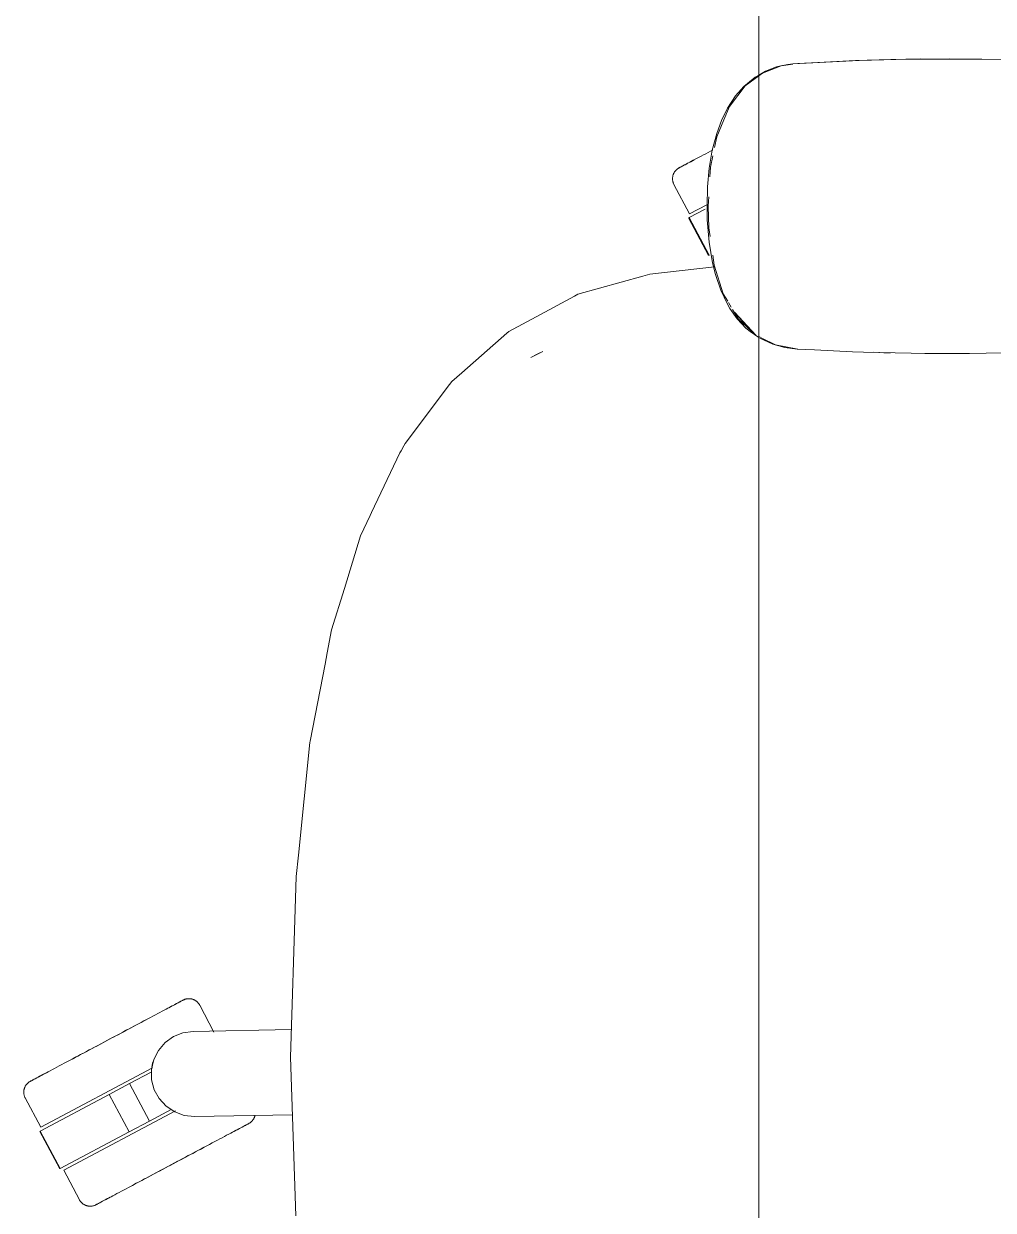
# Model space of a CAD drawing. Header units: millimetres. Extents: x 79795 to 317870, y -36033 to 97293.
# Drawn here: x 186859.2 to 187178, y 33353.2 to 33743.6 of the extents above; entities that cross this region are included whole.
import ezdxf

# ---------------------------------------------------------------- set-up
doc = ezdxf.new("R2010")
doc.units = ezdxf.units.MM
doc.header["$MEASUREMENT"] = 0
doc.layers.add('G-IMPT', color=8, linetype='CONTINUOUS', lineweight=9)
doc.layers.add('I-FURN', color=8, linetype='CONTINUOUS', lineweight=9)

msp = doc.modelspace()

# ---------------------------------------------------------------- linework, layer by layer
at = {"layer": 'G-IMPT'}
for p, q in [((187133.96, 33731.5), (187112.17, 33730.42)), ((187132.75, 33731.46), (187112.17, 33730.42)), ((187133.96, 33731.5), (187113.78, 33730.53)), ((187154.14, 33731.97), (187132.75, 33731.46)), ((187144.31, 33731.81), (187132.75, 33731.46)), ((187132.75, 33731.46), (187133.96, 33731.5)), ((187154.14, 33731.97), (187133.96, 33731.5)), ((187144.31, 33731.81), (187163.53, 33732.01)), ((187154.14, 33731.97), (187144.31, 33731.81)), ((187174.33, 33731.92), (187144.31, 33731.81)), ((187152.11, 33731.95), (187150.2, 33731.88)), ((187154.14, 33731.93), (187152.11, 33731.95)), ((187174.33, 33731.92), (187154.14, 33731.97)), ((187174.33, 33731.92), (187163.53, 33732.01)), ((187174.33, 33731.92), (187182.75, 33731.76)), ((187103.14, 33727.96), (187100.9, 33726.68)), ((187108.31, 33729.7), (187102.11, 33727.29)), ((187103.14, 33727.96), (187106.78, 33729.35)), ((187108.13, 33729.72), (187106.78, 33729.35)), ((187108.13, 33729.72), (187110.52, 33730.16)), ((187108.31, 33729.7), (187112.16, 33730.28)), ((187112.17, 33730.42), (187110.52, 33730.16)), ((187112.17, 33730.42), (187113.78, 33730.53)), ((187099.71, 33726), (187095.97, 33722.92)), ((187100.9, 33726.39), (187096.49, 33723.12)), ((187100.9, 33726.68), (187099.71, 33726)), ((187102.11, 33727.29), (187100.9, 33726.39)), ((187090.65, 33715.84), (187093.3, 33719.89)), ((187096.49, 33723.12), (187091.27, 33716.33)), ((187093.3, 33719.89), (187095.97, 33722.92)), ((187090.65, 33715.84), (187088.66, 33711.76)), ((187091.27, 33716.33), (187089.43, 33711.94)), ((187087.1, 33706.32), (187089.43, 33711.94)), ((187087.08, 33707.43), (187088.66, 33711.76)), ((187087.08, 33707.43), (187085.65, 33701.95)), ((187087.1, 33706.32), (187086.39, 33702.85)), ((187084.65, 33696.02), (187085.65, 33701.95)), ((187085.06, 33696.35), (187084.87, 33693.15)), ((187085.83, 33700.1), (187085.06, 33696.35)), ((187084.65, 33696.02), (187084.08, 33689.87)), ((187083.9, 33683.53), (187084.08, 33689.87)), ((187084.47, 33686.64), (187084.28, 33683.53)), ((187083.99, 33679.02), (187083.9, 33683.53)), ((187084.51, 33676.36), (187084.28, 33683.53)), ((187083.99, 33679.02), (187084.57, 33671.71)), ((187084.51, 33676.36), (187084.9, 33673.58)), ((187085.68, 33664.94), (187084.57, 33671.71)), ((187085.77, 33667.4), (187086.24, 33664.1)), ((187062.82, 33660.55), (187065.08, 33661.18)), ((187086.35, 33663.6), (187065.08, 33661.18)), ((187086.66, 33661.02), (187085.68, 33664.94)), ((187086.24, 33664.1), (187089.27, 33654.71)), ((187062.82, 33660.55), (187041.47, 33654.54)), ((187086.66, 33661.02), (187088.4, 33655.93)), ((187040.36, 33653.95), (187029.12, 33647.93)), ((187041.47, 33654.54), (187040.36, 33653.95)), ((187088.4, 33655.93), (187090.61, 33651.29)), ((187089.27, 33654.71), (187090.73, 33652.26)), ((187090.61, 33651.29), (187091.41, 33649.92)), ((187091.01, 33651.79), (187091.87, 33650.35)), ((187093.86, 33646.46), (187091.41, 33649.92)), ((187092.34, 33649.56), (187094.23, 33646.41)), ((187029.12, 33647.93), (187018.69, 33642.35)), ((187093.03, 33648.5), (187094.31, 33647.03)), ((187093.03, 33648.5), (187099.94, 33641.11)), ((187096.72, 33643.42), (187093.86, 33646.46)), ((187094.23, 33646.41), (187099.94, 33641.11)), ((187094.45, 33646.87), (187097.53, 33643.34)), ((187003.23, 33628.75), (187018.02, 33641.76)), ((187018.02, 33641.76), (187018.69, 33642.35)), ((187096.72, 33643.42), (187098.05, 33642.28)), ((187099.94, 33641.11), (187097.53, 33643.34)), ((187100.9, 33640.33), (187098.05, 33642.28)), ((187102.17, 33640), (187100.9, 33640.63)), ((187101.27, 33640.08), (187105.59, 33638.1)), ((187102.17, 33640), (187106.43, 33637.9)), ((187109.54, 33637.03), (187105.59, 33638.1)), ((187106.43, 33637.9), (187113.78, 33636.53)), ((187025.99, 33633.74), (187029.88, 33635.7)), ((187025.99, 33633.74), (187028.28, 33634.92)), ((187028.28, 33634.92), (187029.88, 33635.7)), ((187113.55, 33636.53), (187109.54, 33637.03)), ((187119.22, 33636.25), (187113.55, 33636.53)), ((187119.22, 33636.25), (187131.78, 33635.63)), ((187135.32, 33635.51), (187131.78, 33635.63)), ((187150.99, 33635.13), (187135.32, 33635.51)), ((187138.72, 33635.45), (187142.05, 33635.3)), ((187144.27, 33635.3), (187142.05, 33635.3)), ((187150.99, 33635.13), (187155.5, 33635.08)), ((187155.5, 33635.08), (187170.22, 33635.08)), ((187175.69, 33635.16), (187170.22, 33635.08)), ((187175.69, 33635.16), (187187.99, 33635.45)), ((187003.23, 33628.75), (186999.97, 33625.88)), ((186984.68, 33605.41), (186999.25, 33624.91)), ((186999.25, 33624.91), (186999.97, 33625.88)), ((186982.85, 33602.35), (186983.28, 33603.06)), ((186984.22, 33604.64), (186983.28, 33603.06)), ((186984.68, 33605.41), (186984.22, 33604.64)), ((186982.85, 33602.35), (186973.59, 33582.71)), ((186969.97, 33575.03), (186973.16, 33581.79)), ((186973.59, 33582.71), (186973.16, 33581.79)), ((186969.97, 33575.03), (186964.65, 33557.76)), ((186964.65, 33557.76), (186960.45, 33544.15)), ((186960.45, 33544.15), (186958.99, 33536.55)), ((186958.29, 33532.88), (186958.99, 33536.55)), ((186958.29, 33532.88), (186953.42, 33507.51)), ((186953.33, 33507.04), (186949.51, 33470.05)), ((186953.33, 33507.04), (186953.42, 33507.51)), ((186949.51, 33470.05), (186948.78, 33462.98)), ((186948.56, 33455.73), (186948.78, 33462.98)), ((186946.94, 33403.56), (186948.56, 33455.73)), ((186948.64, 33351.38), (186946.94, 33403.56))]:
    msp.add_line(p, q, dxfattribs=at)
at = {"layer": 'I-FURN'}
for p, q in [((187100.9, 32609.33), (187100.9, 34209.33)), ((187100.9, 34209.33), (187100.9, 32609.33)), ((187082.72, 33700.39), (187082, 33700.01)), ((187083.47, 33700.79), (187082.72, 33700.39)), ((187084.24, 33701.2), (187083.47, 33700.79)), ((187085.04, 33701.63), (187084.24, 33701.2)), ((187085.87, 33702.07), (187085.04, 33701.63)), ((187074.78, 33696.17), (187074.88, 33696.22)), ((187074.95, 33696.26), (187074.83, 33696.2)), ((187074.88, 33696.22), (187075.02, 33696.3)), ((187075.11, 33696.35), (187074.95, 33696.26)), ((187075.02, 33696.3), (187075.2, 33696.39)), ((187075.32, 33696.45), (187075.11, 33696.35)), ((187075.2, 33696.39), (187075.42, 33696.51)), ((187075.56, 33696.58), (187075.32, 33696.45)), ((187075.42, 33696.51), (187075.68, 33696.65)), ((187075.84, 33696.73), (187075.56, 33696.58)), ((187075.68, 33696.65), (187075.98, 33696.81)), ((187076.15, 33696.9), (187075.84, 33696.73)), ((187075.98, 33696.81), (187076.31, 33696.98)), ((187076.51, 33697.09), (187076.15, 33696.9)), ((187076.31, 33696.98), (187076.69, 33697.18)), ((187076.9, 33697.3), (187076.51, 33697.09)), ((187076.69, 33697.18), (187077.1, 33697.4)), ((187077.33, 33697.53), (187076.9, 33697.3)), ((187077.1, 33697.4), (187077.54, 33697.64)), ((187077.8, 33697.77), (187077.33, 33697.53)), ((187077.54, 33697.64), (187078.02, 33697.89)), ((187078.3, 33698.04), (187077.8, 33697.77)), ((187078.02, 33697.89), (187078.54, 33698.17)), ((187078.83, 33698.32), (187078.3, 33698.04)), ((187078.54, 33698.17), (187079.09, 33698.46)), ((187079.4, 33698.63), (187078.83, 33698.32)), ((187079.09, 33698.46), (187079.68, 33698.77)), ((187080, 33698.95), (187079.4, 33698.63)), ((187080.64, 33699.28), (187080, 33698.95)), ((187081.3, 33699.64), (187080.64, 33699.28)), ((187082, 33700.01), (187081.3, 33699.64)), ((187072.56, 33692.69), (187072.57, 33692.86)), ((187072.56, 33692.53), (187072.56, 33692.69)), ((187072.57, 33692.37), (187072.56, 33692.53)), ((187072.57, 33692.86), (187072.59, 33693.02)), ((187072.58, 33692.21), (187072.57, 33692.37)), ((187072.59, 33693.02), (187072.61, 33693.18)), ((187072.61, 33693.18), (187072.64, 33693.34)), ((187072.64, 33693.34), (187072.67, 33693.49)), ((187072.67, 33693.49), (187072.71, 33693.65)), ((187072.71, 33693.65), (187072.76, 33693.8)), ((187072.76, 33693.8), (187072.81, 33693.96)), ((187072.81, 33693.96), (187072.87, 33694.11)), ((187072.87, 33694.11), (187072.93, 33694.25)), ((187072.93, 33694.25), (187073, 33694.4)), ((187073, 33694.4), (187073.08, 33694.54)), ((187073.08, 33694.54), (187073.16, 33694.68)), ((187073.16, 33694.68), (187073.25, 33694.82)), ((187073.25, 33694.82), (187073.34, 33694.95)), ((187073.34, 33694.95), (187073.44, 33695.08)), ((187073.44, 33695.08), (187073.54, 33695.2)), ((187073.54, 33695.2), (187073.65, 33695.32)), ((187073.65, 33695.32), (187073.76, 33695.44)), ((187073.76, 33695.44), (187073.88, 33695.55)), ((187073.88, 33695.55), (187074, 33695.65)), ((187074, 33695.65), (187074.12, 33695.75)), ((187074.12, 33695.75), (187074.25, 33695.85)), ((187074.25, 33695.85), (187074.39, 33695.94)), ((187074.39, 33695.94), (187074.52, 33696.03)), ((187074.52, 33696.03), (187074.66, 33696.11)), ((187074.66, 33696.11), (187074.7, 33696.13)), ((187074.7, 33696.13), (187074.72, 33696.14)), ((187074.71, 33696.13), (187074.7, 33696.13)), ((187074.75, 33696.15), (187074.71, 33696.13)), ((187074.72, 33696.14), (187074.78, 33696.17)), ((187074.83, 33696.2), (187074.75, 33696.15)), ((187072.6, 33692.05), (187072.58, 33692.21)), ((187072.62, 33691.89), (187072.6, 33692.05)), ((187072.65, 33691.73), (187072.62, 33691.89)), ((187072.69, 33691.58), (187072.65, 33691.73)), ((187072.73, 33691.42), (187072.69, 33691.58)), ((187072.78, 33691.27), (187072.73, 33691.42)), ((187072.83, 33691.12), (187072.78, 33691.27)), ((187072.89, 33690.97), (187072.83, 33691.12)), ((187072.96, 33690.82), (187072.89, 33690.97)), ((187073.03, 33690.68), (187072.96, 33690.82)), ((187073.03, 33690.68), (187078.18, 33680.99)), ((187078, 33679.76), (187083.29, 33682.57)), ((187078.18, 33680.99), (187083.81, 33683.98)), ((187077.83, 33679.67), (187084.4, 33667.31)), ((187084.57, 33667.4), (187078, 33679.76)), ((187084.67, 33667.45), (187084.57, 33667.4)), ((186906.03, 33419.34), (186905.38, 33419)), ((186906.64, 33419.67), (186906.03, 33419.34)), ((186907.23, 33419.98), (186906.64, 33419.67)), ((186906.91, 33419.81), (186907.48, 33420.12)), ((186907.78, 33420.27), (186907.23, 33419.98)), ((186907.48, 33420.12), (186908.02, 33420.4)), ((186908.29, 33420.55), (186907.78, 33420.27)), ((186908.02, 33420.4), (186908.52, 33420.67)), ((186908.78, 33420.8), (186908.29, 33420.55)), ((186908.52, 33420.67), (186908.99, 33420.91)), ((186909.22, 33421.04), (186908.78, 33420.8)), ((186908.99, 33420.91), (186909.42, 33421.14)), ((186909.63, 33421.26), (186909.22, 33421.04)), ((186909.42, 33421.14), (186909.81, 33421.35)), ((186910.01, 33421.46), (186909.63, 33421.26)), ((186909.81, 33421.35), (186910.16, 33421.54)), ((186910.34, 33421.63), (186910.01, 33421.46)), ((186910.16, 33421.54), (186910.48, 33421.71)), ((186910.64, 33421.79), (186910.34, 33421.63)), ((186910.48, 33421.71), (186910.76, 33421.86)), ((186910.9, 33421.93), (186910.64, 33421.79)), ((186910.76, 33421.86), (186911, 33421.99)), ((186911.12, 33422.05), (186910.9, 33421.93)), ((186911, 33421.99), (186911.2, 33422.09)), ((186911.3, 33422.14), (186911.12, 33422.05)), ((186911.2, 33422.09), (186911.37, 33422.18)), ((186911.44, 33422.22), (186911.3, 33422.14)), ((186911.37, 33422.18), (186911.49, 33422.24)), ((186911.54, 33422.27), (186911.44, 33422.22)), ((186911.49, 33422.24), (186911.57, 33422.29)), ((186911.6, 33422.3), (186911.54, 33422.27)), ((186911.57, 33422.29), (186911.61, 33422.31)), ((186911.62, 33422.31), (186911.6, 33422.3)), ((186911.61, 33422.31), (186911.62, 33422.31)), ((186911.62, 33422.31), (186911.76, 33422.39)), ((186911.76, 33422.39), (186911.91, 33422.45)), ((186911.91, 33422.45), (186912.06, 33422.51)), ((186912.06, 33422.51), (186912.21, 33422.57)), ((186912.21, 33422.57), (186912.36, 33422.62)), ((186912.36, 33422.62), (186912.52, 33422.66)), ((186912.52, 33422.66), (186912.67, 33422.7)), ((186912.67, 33422.7), (186912.83, 33422.73)), ((186912.83, 33422.73), (186912.99, 33422.75)), ((186912.99, 33422.75), (186913.15, 33422.77)), ((186913.15, 33422.77), (186913.31, 33422.78)), ((186913.31, 33422.78), (186913.47, 33422.78)), ((186913.47, 33422.78), (186913.63, 33422.78)), ((186913.63, 33422.78), (186913.8, 33422.77)), ((186913.8, 33422.77), (186913.96, 33422.76)), ((186913.96, 33422.76), (186914.12, 33422.74)), ((186914.12, 33422.74), (186914.27, 33422.71)), ((186914.27, 33422.71), (186914.43, 33422.68)), ((186914.43, 33422.68), (186914.59, 33422.64)), ((186914.59, 33422.64), (186914.74, 33422.59)), ((186914.74, 33422.59), (186914.9, 33422.54)), ((186914.9, 33422.54), (186915.05, 33422.48)), ((186915.05, 33422.48), (186915.19, 33422.42)), ((186915.19, 33422.42), (186915.34, 33422.35)), ((186915.34, 33422.35), (186915.48, 33422.27)), ((186915.48, 33422.27), (186915.62, 33422.19)), ((186915.62, 33422.19), (186915.76, 33422.1)), ((186915.76, 33422.1), (186915.89, 33422.01)), ((186915.89, 33422.01), (186916.02, 33421.91)), ((186916.02, 33421.91), (186916.14, 33421.81)), ((186916.14, 33421.81), (186916.26, 33421.7)), ((186916.26, 33421.7), (186916.38, 33421.59)), ((186916.38, 33421.59), (186916.49, 33421.47)), ((186916.49, 33421.47), (186916.59, 33421.35)), ((186916.59, 33421.35), (186916.69, 33421.22)), ((186916.69, 33421.22), (186916.79, 33421.09)), ((186916.79, 33421.09), (186916.88, 33420.96)), ((186916.88, 33420.96), (186916.97, 33420.83)), ((186916.97, 33420.83), (186917.05, 33420.69)), ((186917.05, 33420.69), (186917.07, 33420.65)), ((186921.77, 33411.81), (186917.07, 33420.65)), ((186898.33, 33415.25), (186897.43, 33414.77)), ((186897.85, 33414.99), (186898.73, 33415.46)), ((186899.2, 33415.71), (186898.33, 33415.25)), ((186898.73, 33415.46), (186899.6, 33415.92)), ((186900.06, 33416.17), (186899.2, 33415.71)), ((186899.6, 33415.92), (186900.45, 33416.37)), ((186900.9, 33416.61), (186900.06, 33416.17)), ((186901.71, 33417.04), (186900.9, 33416.61)), ((186902.5, 33417.46), (186901.71, 33417.04)), ((186903.26, 33417.87), (186902.5, 33417.46)), ((186903.99, 33418.26), (186903.26, 33417.87)), ((186904.7, 33418.64), (186903.99, 33418.26)), ((186905.38, 33419), (186904.7, 33418.64)), ((186890.75, 33411.22), (186889.76, 33410.69)), ((186890.22, 33410.93), (186891.21, 33411.46)), ((186891.74, 33411.74), (186890.75, 33411.22)), ((186891.21, 33411.46), (186892.19, 33411.98)), ((186892.72, 33412.26), (186891.74, 33411.74)), ((186892.19, 33411.98), (186893.16, 33412.5)), ((186893.69, 33412.78), (186892.72, 33412.26)), ((186893.16, 33412.5), (186894.13, 33413.01)), ((186894.64, 33413.29), (186893.69, 33412.78)), ((186894.13, 33413.01), (186895.08, 33413.52)), ((186895.59, 33413.79), (186894.64, 33413.29)), ((186895.08, 33413.52), (186896.02, 33414.02)), ((186896.52, 33414.29), (186895.59, 33413.79)), ((186896.02, 33414.02), (186896.94, 33414.51)), ((186897.43, 33414.77), (186896.52, 33414.29)), ((186896.94, 33414.51), (186897.85, 33414.99)), ((186908.41, 33410.31), (186911.54, 33411.56)), ((186911.54, 33411.56), (186914.88, 33412.02)), ((186914.88, 33412.02), (186947.22, 33412.59)), ((186883.74, 33407.49), (186882.74, 33406.96)), ((186883.2, 33407.2), (186884.2, 33407.74)), ((186884.74, 33408.02), (186883.74, 33407.49)), ((186884.2, 33407.74), (186885.2, 33408.27)), ((186885.75, 33408.56), (186884.74, 33408.02)), ((186885.2, 33408.27), (186886.21, 33408.8)), ((186886.75, 33409.09), (186885.75, 33408.56)), ((186886.21, 33408.8), (186887.21, 33409.34)), ((186887.76, 33409.63), (186886.75, 33409.09)), ((186887.21, 33409.34), (186888.22, 33409.87)), ((186888.76, 33410.16), (186887.76, 33409.63)), ((186888.22, 33409.87), (186889.22, 33410.4)), ((186889.76, 33410.69), (186888.76, 33410.16)), ((186889.22, 33410.4), (186890.22, 33410.93)), ((186903.47, 33405.78), (186905.66, 33408.34)), ((186905.66, 33408.34), (186908.41, 33410.31)), ((186875.53, 33403.12), (186876.44, 33403.61)), ((186876.94, 33403.88), (186876.02, 33403.39)), ((186876.44, 33403.61), (186877.37, 33404.1)), ((186877.88, 33404.37), (186876.94, 33403.88)), ((186877.37, 33404.1), (186878.31, 33404.61)), ((186878.83, 33404.88), (186877.88, 33404.37)), ((186878.31, 33404.61), (186879.27, 33405.12)), ((186879.79, 33405.39), (186878.83, 33404.88)), ((186879.27, 33405.12), (186880.24, 33405.63)), ((186880.77, 33405.91), (186879.79, 33405.39)), ((186880.24, 33405.63), (186881.22, 33406.15)), ((186881.75, 33406.43), (186880.77, 33405.91)), ((186881.22, 33406.15), (186882.21, 33406.68)), ((186882.74, 33406.96), (186881.75, 33406.43)), ((186882.21, 33406.68), (186883.2, 33407.2)), ((186901.96, 33402.77), (186903.47, 33405.78)), ((186864.83, 33380.45), (186901.54, 33399.97)), ((186869.36, 33399.84), (186868.64, 33399.46)), ((186870.11, 33400.24), (186869.36, 33399.84)), ((186870.89, 33400.66), (186870.11, 33400.24)), ((186871.69, 33401.08), (186870.89, 33400.66)), ((186872.51, 33401.52), (186871.69, 33401.08)), ((186873.36, 33401.97), (186872.51, 33401.52)), ((186874.23, 33402.43), (186873.36, 33401.97)), ((186875.11, 33402.9), (186874.23, 33402.43)), ((186876.02, 33403.39), (186875.11, 33402.9)), ((186901.21, 33399.48), (186901.96, 33402.77)), ((186861.39, 33395.61), (186861.35, 33395.58)), ((186861.36, 33395.59), (186861.42, 33395.62)), ((186861.47, 33395.65), (186861.39, 33395.61)), ((186861.42, 33395.62), (186861.52, 33395.68)), ((186861.59, 33395.72), (186861.47, 33395.65)), ((186861.52, 33395.68), (186861.66, 33395.75)), ((186861.76, 33395.8), (186861.59, 33395.72)), ((186861.66, 33395.75), (186861.84, 33395.85)), ((186861.96, 33395.91), (186861.76, 33395.8)), ((186861.84, 33395.85), (186862.06, 33395.96)), ((186862.2, 33396.04), (186861.96, 33395.91)), ((186862.06, 33395.96), (186862.32, 33396.1)), ((186862.48, 33396.19), (186862.2, 33396.04)), ((186862.32, 33396.1), (186862.62, 33396.26)), ((186862.79, 33396.35), (186862.48, 33396.19)), ((186862.62, 33396.26), (186862.95, 33396.44)), ((186863.15, 33396.54), (186862.79, 33396.35)), ((186862.95, 33396.44), (186863.33, 33396.64)), ((186863.54, 33396.75), (186863.15, 33396.54)), ((186863.33, 33396.64), (186863.74, 33396.85)), ((186863.97, 33396.98), (186863.54, 33396.75)), ((186863.74, 33396.85), (186864.18, 33397.09)), ((186864.44, 33397.23), (186863.97, 33396.98)), ((186864.18, 33397.09), (186864.66, 33397.35)), ((186864.94, 33397.49), (186864.44, 33397.23)), ((186864.66, 33397.35), (186865.18, 33397.62)), ((186865.47, 33397.78), (186864.94, 33397.49)), ((186865.18, 33397.62), (186865.73, 33397.92)), ((186866.04, 33398.08), (186865.47, 33397.78)), ((186865.73, 33397.92), (186866.32, 33398.23)), ((186866.65, 33398.4), (186866.04, 33398.08)), ((186867.28, 33398.74), (186866.65, 33398.4)), ((186867.94, 33399.09), (186867.28, 33398.74)), ((186868.64, 33399.46), (186867.94, 33399.09)), ((186893.99, 33394.82), (186901.14, 33398.62)), ((186901.26, 33396.1), (186901.21, 33399.48)), ((186902.13, 33392.84), (186901.26, 33396.1)), ((186859.2, 33391.99), (186859.21, 33392.15)), ((186859.21, 33391.83), (186859.2, 33391.99)), ((186859.21, 33392.31), (186859.23, 33392.47)), ((186859.21, 33392.15), (186859.21, 33392.31)), ((186859.22, 33391.67), (186859.21, 33391.83)), ((186859.23, 33392.47), (186859.25, 33392.63)), ((186859.25, 33392.63), (186859.28, 33392.79)), ((186859.28, 33392.79), (186859.31, 33392.95)), ((186859.31, 33392.95), (186859.35, 33393.1)), ((186859.35, 33393.1), (186859.4, 33393.26)), ((186859.4, 33393.26), (186859.45, 33393.41)), ((186859.45, 33393.41), (186859.51, 33393.56)), ((186859.51, 33393.56), (186859.57, 33393.71)), ((186859.57, 33393.71), (186859.64, 33393.85)), ((186859.64, 33393.85), (186859.72, 33394)), ((186859.72, 33394), (186859.8, 33394.13)), ((186859.8, 33394.13), (186859.89, 33394.27)), ((186859.89, 33394.27), (186859.98, 33394.4)), ((186859.98, 33394.4), (186860.08, 33394.53)), ((186860.08, 33394.53), (186860.18, 33394.65)), ((186860.18, 33394.65), (186860.29, 33394.77)), ((186860.29, 33394.77), (186860.4, 33394.89)), ((186860.4, 33394.89), (186860.52, 33395)), ((186860.52, 33395), (186860.64, 33395.11)), ((186860.64, 33395.11), (186860.76, 33395.21)), ((186860.76, 33395.21), (186860.89, 33395.3)), ((186860.89, 33395.3), (186861.03, 33395.4)), ((186861.03, 33395.4), (186861.16, 33395.48)), ((186861.16, 33395.48), (186861.3, 33395.56)), ((186861.3, 33395.56), (186861.34, 33395.58)), ((186861.34, 33395.58), (186861.36, 33395.59)), ((186861.35, 33395.58), (186861.34, 33395.58)), ((186887.35, 33391.29), (186893.99, 33394.82)), ((186900.56, 33382.46), (186893.99, 33394.82)), ((186903.75, 33389.88), (186902.13, 33392.84)), ((186859.24, 33391.51), (186859.22, 33391.67)), ((186859.26, 33391.35), (186859.24, 33391.51)), ((186859.29, 33391.19), (186859.26, 33391.35)), ((186859.33, 33391.03), (186859.29, 33391.19)), ((186859.37, 33390.88), (186859.33, 33391.03)), ((186859.42, 33390.72), (186859.37, 33390.88)), ((186859.47, 33390.57), (186859.42, 33390.72)), ((186859.54, 33390.42), (186859.47, 33390.57)), ((186859.6, 33390.28), (186859.54, 33390.42)), ((186859.68, 33390.13), (186859.6, 33390.28)), ((186859.68, 33390.13), (186864.83, 33380.45)), ((186864.64, 33379.21), (186887.35, 33391.29)), ((186893.92, 33378.93), (186887.35, 33391.29)), ((186906.03, 33387.4), (186903.75, 33389.88)), ((186872.34, 33366.32), (186909.09, 33385.86)), ((186907.71, 33386.26), (186900.56, 33382.46)), ((186908.84, 33385.53), (186906.03, 33387.4)), ((186912.01, 33384.39), (186908.84, 33385.53)), ((186915.37, 33384.04), (186912.01, 33384.39)), ((186947.56, 33384.6), (186915.37, 33384.04)), ((186935.16, 33384.02), (186935.1, 33383.87)), ((186935.2, 33384.18), (186935.16, 33384.02)), ((186935.24, 33384.33), (186935.2, 33384.18)), ((186900.56, 33382.46), (186893.92, 33378.93)), ((186929.61, 33379.78), (186930.12, 33380.05)), ((186930.37, 33380.19), (186929.89, 33379.93)), ((186930.12, 33380.05), (186930.58, 33380.3)), ((186930.82, 33380.42), (186930.37, 33380.19)), ((186930.58, 33380.3), (186931.01, 33380.53)), ((186931.23, 33380.64), (186930.82, 33380.42)), ((186931.01, 33380.53), (186931.4, 33380.74)), ((186931.6, 33380.84), (186931.23, 33380.64)), ((186931.4, 33380.74), (186931.76, 33380.93)), ((186931.94, 33381.02), (186931.6, 33380.84)), ((186931.76, 33380.93), (186932.08, 33381.09)), ((186932.23, 33381.18), (186931.94, 33381.02)), ((186932.08, 33381.09), (186932.36, 33381.24)), ((186932.49, 33381.31), (186932.23, 33381.18)), ((186932.36, 33381.24), (186932.6, 33381.37)), ((186932.71, 33381.43), (186932.49, 33381.31)), ((186932.6, 33381.37), (186932.8, 33381.48)), ((186932.89, 33381.53), (186932.71, 33381.43)), ((186932.8, 33381.48), (186932.96, 33381.56)), ((186933.03, 33381.6), (186932.89, 33381.53)), ((186932.96, 33381.56), (186933.08, 33381.63)), ((186933.13, 33381.65), (186933.03, 33381.6)), ((186933.08, 33381.63), (186933.16, 33381.67)), ((186933.19, 33381.69), (186933.13, 33381.65)), ((186933.16, 33381.67), (186933.21, 33381.69)), ((186933.21, 33381.7), (186933.19, 33381.69)), ((186933.25, 33381.72), (186933.21, 33381.7)), ((186933.21, 33381.69), (186933.21, 33381.7)), ((186933.39, 33381.8), (186933.25, 33381.72)), ((186933.53, 33381.88), (186933.39, 33381.8)), ((186933.66, 33381.97), (186933.53, 33381.88)), ((186933.79, 33382.07), (186933.66, 33381.97)), ((186933.91, 33382.17), (186933.79, 33382.07)), ((186934.04, 33382.28), (186933.91, 33382.17)), ((186934.15, 33382.39), (186934.04, 33382.28)), ((186934.27, 33382.51), (186934.15, 33382.39)), ((186934.37, 33382.63), (186934.27, 33382.51)), ((186934.48, 33382.75), (186934.37, 33382.63)), ((186934.57, 33382.88), (186934.48, 33382.75)), ((186934.67, 33383.01), (186934.57, 33382.88)), ((186934.75, 33383.15), (186934.67, 33383.01)), ((186934.83, 33383.28), (186934.75, 33383.15)), ((186934.91, 33383.43), (186934.83, 33383.28)), ((186934.98, 33383.57), (186934.91, 33383.43)), ((186935.05, 33383.72), (186934.98, 33383.57)), ((186935.1, 33383.87), (186935.05, 33383.72)), ((186864.47, 33379.12), (186871.04, 33366.76)), ((186871.21, 33366.85), (186864.64, 33379.21)), ((186893.92, 33378.93), (186871.21, 33366.85)), ((186922.04, 33375.76), (186922.87, 33376.2)), ((186922.87, 33376.2), (186923.67, 33376.62)), ((186923.67, 33376.62), (186924.45, 33377.04)), ((186924.45, 33377.04), (186925.19, 33377.43)), ((186925.19, 33377.43), (186925.92, 33377.82)), ((186925.92, 33377.82), (186926.61, 33378.19)), ((186926.61, 33378.19), (186927.28, 33378.54)), ((186927.28, 33378.54), (186927.91, 33378.88)), ((186927.91, 33378.88), (186928.51, 33379.2)), ((186928.82, 33379.36), (186928.24, 33379.05)), ((186928.51, 33379.2), (186929.08, 33379.5)), ((186929.37, 33379.66), (186928.82, 33379.36)), ((186929.08, 33379.5), (186929.61, 33379.78)), ((186929.89, 33379.93), (186929.37, 33379.66)), ((186914.76, 33371.89), (186915.72, 33372.4)), ((186916.24, 33372.67), (186915.28, 33372.16)), ((186915.72, 33372.4), (186916.68, 33372.91)), ((186917.18, 33373.18), (186916.24, 33372.67)), ((186916.68, 33372.91), (186917.61, 33373.4)), ((186918.11, 33373.67), (186917.18, 33373.18)), ((186917.61, 33373.4), (186918.54, 33373.89)), ((186919.03, 33374.16), (186918.11, 33373.67)), ((186918.54, 33373.89), (186919.44, 33374.38)), ((186919.44, 33374.38), (186920.33, 33374.85)), ((186920.33, 33374.85), (186921.2, 33375.31)), ((186921.2, 33375.31), (186922.04, 33375.76)), ((186908.35, 33368.48), (186907.34, 33367.94)), ((186907.8, 33368.19), (186908.81, 33368.72)), ((186909.35, 33369.01), (186908.35, 33368.48)), ((186908.81, 33368.72), (186909.81, 33369.26)), ((186910.35, 33369.54), (186909.35, 33369.01)), ((186909.81, 33369.26), (186910.81, 33369.79)), ((186911.35, 33370.08), (186910.35, 33369.54)), ((186910.81, 33369.79), (186911.81, 33370.32)), ((186912.35, 33370.6), (186911.35, 33370.08)), ((186911.81, 33370.32), (186912.8, 33370.85)), ((186913.33, 33371.13), (186912.35, 33370.6)), ((186912.8, 33370.85), (186913.79, 33371.37)), ((186914.31, 33371.65), (186913.33, 33371.13)), ((186913.79, 33371.37), (186914.76, 33371.89)), ((186915.28, 33372.16), (186914.31, 33371.65)), ((186872.34, 33366.32), (186877.49, 33356.63)), ((186899.91, 33363.99), (186900.87, 33364.5)), ((186901.39, 33364.78), (186900.43, 33364.26)), ((186900.87, 33364.5), (186901.84, 33365.01)), ((186902.36, 33365.3), (186901.39, 33364.78)), ((186901.84, 33365.01), (186902.82, 33365.54)), ((186903.35, 33365.82), (186902.36, 33365.3)), ((186902.82, 33365.54), (186903.8, 33366.06)), ((186904.34, 33366.35), (186903.35, 33365.82)), ((186903.8, 33366.06), (186904.8, 33366.59)), ((186905.34, 33366.88), (186904.34, 33366.35)), ((186904.8, 33366.59), (186905.8, 33367.12)), ((186906.34, 33367.41), (186905.34, 33366.88)), ((186905.8, 33367.12), (186906.8, 33367.65)), ((186907.34, 33367.94), (186906.34, 33367.41)), ((186906.8, 33367.65), (186907.8, 33368.19)), ((186892.85, 33360.23), (186893.66, 33360.67)), ((186893.66, 33360.67), (186894.49, 33361.11)), ((186894.95, 33361.35), (186894.11, 33360.9)), ((186894.49, 33361.11), (186895.35, 33361.57)), ((186895.82, 33361.82), (186894.95, 33361.35)), ((186895.35, 33361.57), (186896.23, 33362.03)), ((186896.71, 33362.29), (186895.82, 33361.82)), ((186896.23, 33362.03), (186897.12, 33362.51)), ((186897.61, 33362.77), (186896.71, 33362.29)), ((186897.12, 33362.51), (186898.04, 33362.99)), ((186898.54, 33363.26), (186897.61, 33362.77)), ((186898.04, 33362.99), (186898.97, 33363.49)), ((186899.47, 33363.76), (186898.54, 33363.26)), ((186898.97, 33363.49), (186899.91, 33363.99)), ((186900.43, 33364.26), (186899.47, 33363.76)), ((186877.51, 33356.59), (186877.49, 33356.63)), ((186877.59, 33356.45), (186877.51, 33356.59)), ((186886.03, 33356.61), (186885.57, 33356.37)), ((186885.78, 33356.48), (186886.26, 33356.73)), ((186886.54, 33356.88), (186886.03, 33356.61)), ((186886.26, 33356.73), (186886.78, 33357.01)), ((186887.07, 33357.16), (186886.54, 33356.88)), ((186886.78, 33357.01), (186887.33, 33357.3)), ((186887.64, 33357.47), (186887.07, 33357.16)), ((186887.33, 33357.3), (186887.91, 33357.61)), ((186887.91, 33357.61), (186888.53, 33357.94)), ((186888.53, 33357.94), (186889.18, 33358.28)), ((186889.18, 33358.28), (186889.85, 33358.64)), ((186889.85, 33358.64), (186890.56, 33359.02)), ((186890.56, 33359.02), (186891.3, 33359.41)), ((186891.3, 33359.41), (186892.06, 33359.82)), ((186892.06, 33359.82), (186892.85, 33360.23)), ((186877.67, 33356.32), (186877.59, 33356.45)), ((186877.76, 33356.18), (186877.67, 33356.32)), ((186877.86, 33356.06), (186877.76, 33356.18)), ((186877.96, 33355.93), (186877.86, 33356.06)), ((186878.07, 33355.81), (186877.96, 33355.93)), ((186878.18, 33355.69), (186878.07, 33355.81)), ((186878.29, 33355.58), (186878.18, 33355.69)), ((186878.41, 33355.47), (186878.29, 33355.58)), ((186878.54, 33355.37), (186878.41, 33355.47)), ((186878.67, 33355.27), (186878.54, 33355.37)), ((186878.8, 33355.18), (186878.67, 33355.27)), ((186878.93, 33355.09), (186878.8, 33355.18)), ((186879.07, 33355.01), (186878.93, 33355.09)), ((186879.22, 33354.93), (186879.07, 33355.01)), ((186879.36, 33354.86), (186879.22, 33354.93)), ((186879.51, 33354.8), (186879.36, 33354.86)), ((186879.66, 33354.74), (186879.51, 33354.8)), ((186879.81, 33354.69), (186879.66, 33354.74)), ((186879.97, 33354.64), (186879.81, 33354.69)), ((186880.12, 33354.6), (186879.97, 33354.64)), ((186880.28, 33354.57), (186880.12, 33354.6)), ((186880.44, 33354.54), (186880.28, 33354.57)), ((186880.6, 33354.52), (186880.44, 33354.54)), ((186880.76, 33354.5), (186880.6, 33354.52)), ((186880.92, 33354.5), (186880.76, 33354.5)), ((186881.08, 33354.49), (186880.92, 33354.5)), ((186881.24, 33354.5), (186881.08, 33354.49)), ((186881.4, 33354.51), (186881.24, 33354.5)), ((186881.56, 33354.53), (186881.4, 33354.51)), ((186881.72, 33354.55), (186881.56, 33354.53)), ((186881.88, 33354.58), (186881.72, 33354.55)), ((186882.04, 33354.62), (186881.88, 33354.58)), ((186882.19, 33354.66), (186882.04, 33354.62)), ((186882.35, 33354.71), (186882.19, 33354.66)), ((186882.5, 33354.77), (186882.35, 33354.71)), ((186882.65, 33354.83), (186882.5, 33354.77)), ((186882.79, 33354.89), (186882.65, 33354.83)), ((186882.94, 33354.97), (186882.79, 33354.89)), ((186882.99, 33354.99), (186882.94, 33354.97)), ((186882.94, 33354.97), (186882.96, 33354.98)), ((186882.94, 33354.97), (186882.94, 33354.97)), ((186882.96, 33354.98), (186883.02, 33355.01)), ((186883.07, 33355.04), (186882.99, 33354.99)), ((186883.02, 33355.01), (186883.12, 33355.06)), ((186883.19, 33355.1), (186883.07, 33355.04)), ((186883.12, 33355.06), (186883.26, 33355.14)), ((186883.35, 33355.19), (186883.19, 33355.1)), ((186883.26, 33355.14), (186883.44, 33355.23)), ((186883.55, 33355.29), (186883.35, 33355.19)), ((186883.44, 33355.23), (186883.66, 33355.35)), ((186883.79, 33355.42), (186883.55, 33355.29)), ((186883.66, 33355.35), (186883.92, 33355.49)), ((186884.07, 33355.57), (186883.79, 33355.42)), ((186883.92, 33355.49), (186884.21, 33355.64)), ((186884.39, 33355.74), (186884.07, 33355.57)), ((186884.21, 33355.64), (186884.55, 33355.82)), ((186884.75, 33355.93), (186884.39, 33355.74)), ((186884.55, 33355.82), (186884.92, 33356.02)), ((186885.14, 33356.14), (186884.75, 33355.93)), ((186884.92, 33356.02), (186885.33, 33356.24)), ((186885.57, 33356.37), (186885.14, 33356.14)), ((186885.33, 33356.24), (186885.78, 33356.48))]:
    msp.add_line(p, q, dxfattribs=at)
msp.add_arc((186914.94, 33398.03), 13.81, 162.664, 167.6527, dxfattribs=at)
msp.add_open_spline([(186901.33, 33400.39), (186901.4, 33400.82), (186901.5, 33401.25), (186901.62, 33401.67)], degree=3, dxfattribs=at)

doc.saveas('drawing.dxf')
